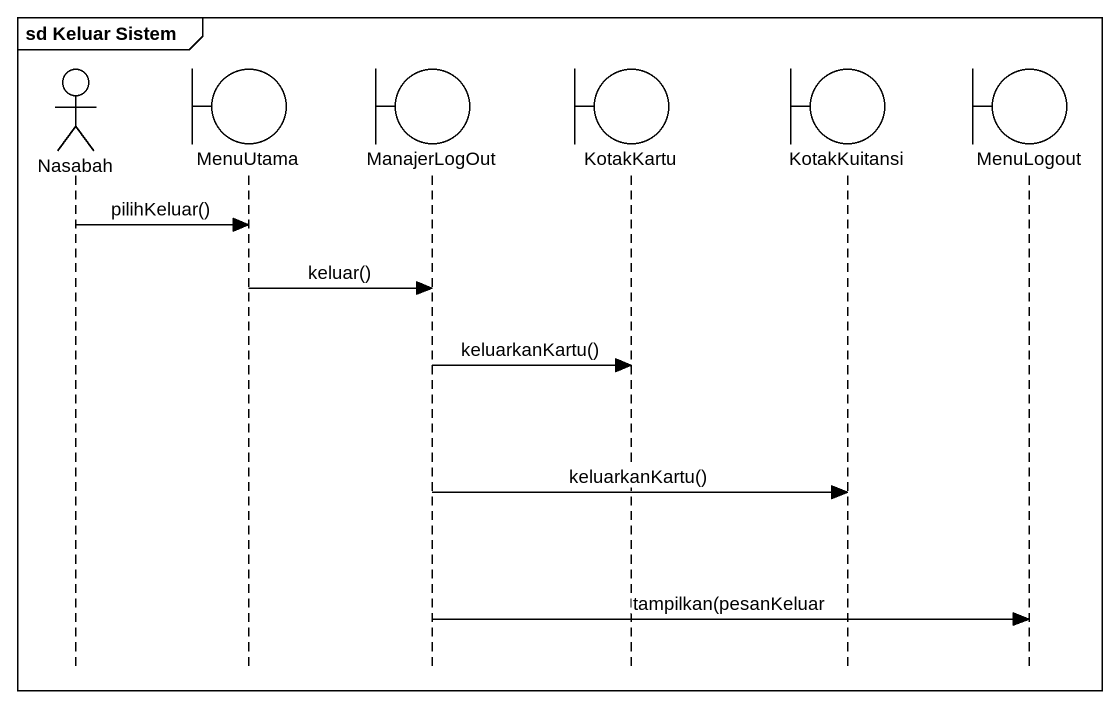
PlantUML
@startuml
mainframe sd Keluar Sistem
hide footbox
actor Nasabah
boundary MenuUtama
boundary ManajerLogOut
boundary KotakKartu
boundary KotakKuitansi
boundary MenuLogout

Nasabah -> MenuUtama : pilihKeluar()
MenuUtama -> ManajerLogOut : keluar()
ManajerLogOut -> KotakKartu : keluarkanKartu()
ManajerLogOut -> KotakKuitansi : keluarkanKartu()
ManajerLogOut -> MenuLogout : tampilkan(pesanKeluar
@enduml
